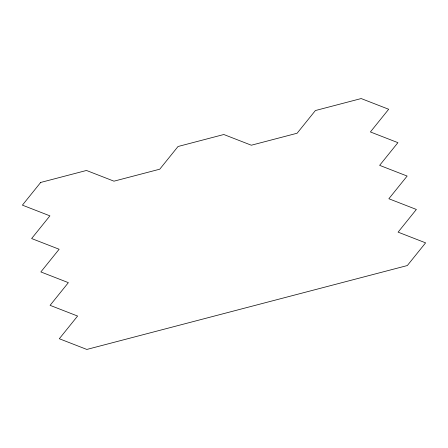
<?xml version="1.0" encoding="UTF-8"?>
<svg xmlns="http://www.w3.org/2000/svg" width="448" height="448" viewBox="0 0 448 448"><rect width="100%" height="100%" fill="white"/><g stroke="black" fill="none" stroke-linecap="round" stroke-linejoin="round"><path stroke-width="0.67" d="M40.678 182.454L22.4 205.145L49.907 215.852L31.629 238.543L59.136 249.25L40.858 271.942L68.365 282.649L50.086 305.34L77.594 316.047L59.315 338.738L86.822 349.44L407.322 265.546L425.6 242.855L398.093 232.148L416.371 209.457L388.864 198.75L407.142 176.058L379.635 165.351L397.914 142.66L370.406 131.953L388.685 109.262L361.178 98.56L315.392 110.544L297.114 133.235L251.328 145.219L223.821 134.512L178.035 146.502L159.757 169.193L113.971 181.177L86.464 170.47L40.678 182.454"/></g></svg>
